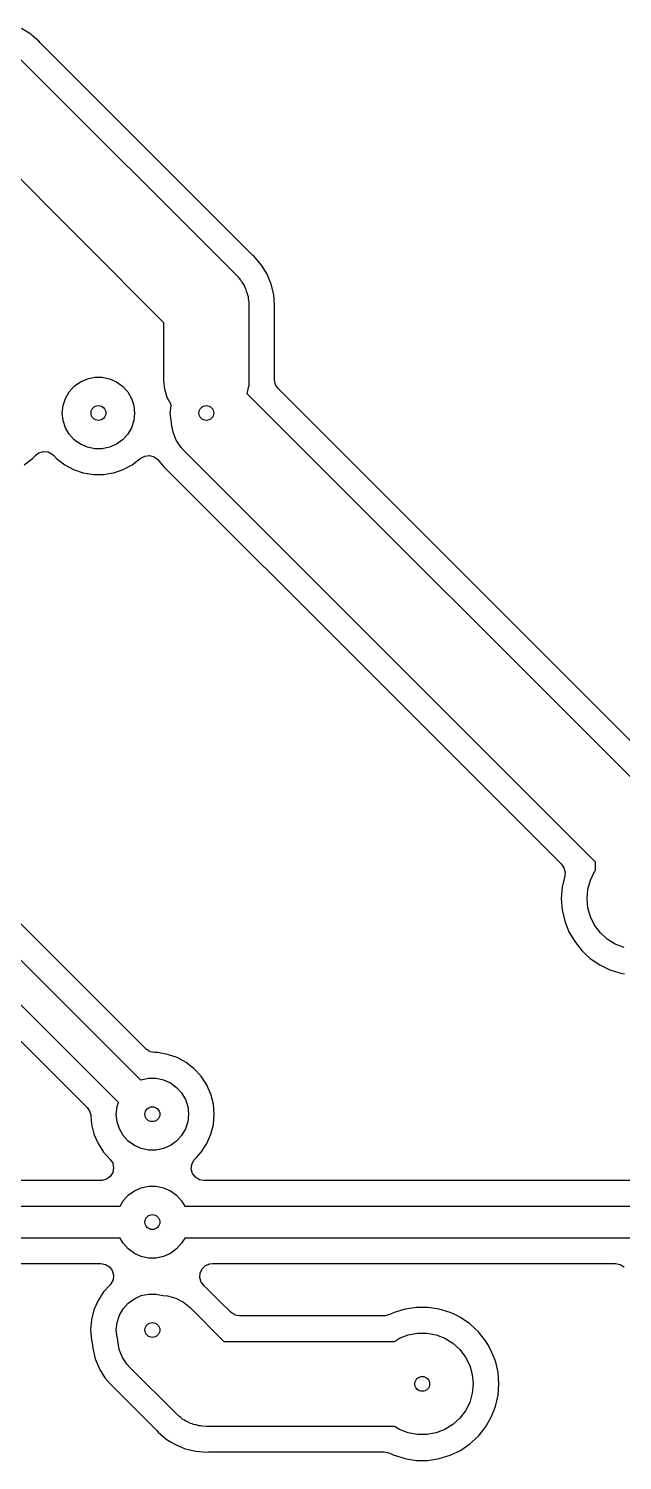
# Model space of a CAD drawing. Extents: x 0.79 to 9.84, y -6.5 to -0.79.
# Drawn here: x 7.623 to 8.173, y -2.958 to -1.631 of the extents above; entities that cross this region are included whole.
import ezdxf

# ---------------------------------------------------------------- set-up
doc = ezdxf.new("R2010")
doc.units = 0
doc.header["$MEASUREMENT"] = 0
doc.layers.add('BLACK', color=7, linetype='CONTINUOUS')

msp = doc.modelspace()

# ---------------------------------------------------------------- linework, layer by layer
at = {"layer": 'BLACK', "linetype": 'CONTINUOUS'}
for p, q in [((7.6246, -1.6363), (7.6161, -1.6311)), ((7.6259, -1.6374), (7.6246, -1.6363)), ((7.6246, -1.6363), (7.6246, -1.6363)), ((7.6321, -1.6427), (7.6259, -1.6374)), ((7.6334, -1.6442), (7.6321, -1.6427)), ((7.6321, -1.6427), (7.6321, -1.6427)), ((7.634, -1.6449), (7.6334, -1.6442)), ((7.8299, -1.8408), (7.634, -1.6449)), ((7.6152, -1.6596), (7.8152, -1.8596)), ((7.748, -1.9037), (7.5711, -1.7268)), ((7.8306, -1.8414), (7.8299, -1.8408)), ((7.8321, -1.8427), (7.8306, -1.8414)), ((7.8337, -1.8446), (7.8321, -1.8427)), ((7.8321, -1.8427), (7.8321, -1.8427)), ((7.8321, -1.8427), (7.8321, -1.8427)), ((7.8385, -1.8502), (7.8337, -1.8446)), ((7.8437, -1.8587), (7.8385, -1.8502)), ((7.8152, -1.8596), (7.8179, -1.8625)), ((7.8179, -1.8625), (7.8187, -1.8638)), ((7.8187, -1.8638), (7.8197, -1.8649)), ((7.8197, -1.8649), (7.8209, -1.8671)), ((7.8209, -1.8671), (7.8223, -1.8692)), ((7.8223, -1.8692), (7.8229, -1.8706)), ((7.8229, -1.8706), (7.8236, -1.8719)), ((7.8475, -1.8679), (7.8437, -1.8587)), ((7.8498, -1.8775), (7.8475, -1.8679)), ((7.8236, -1.8719), (7.8243, -1.8743)), ((7.8243, -1.8743), (7.8253, -1.8766)), ((7.8253, -1.8766), (7.8255, -1.878)), ((7.8255, -1.878), (7.826, -1.8795)), ((7.826, -1.8795), (7.8262, -1.882)), ((7.8262, -1.882), (7.8267, -1.8844)), ((7.8267, -1.8844), (7.8266, -1.8859)), ((7.8506, -1.8874), (7.8498, -1.8775)), ((7.8498, -1.8775), (7.8498, -1.8775)), ((7.8498, -1.8775), (7.8498, -1.8775)), ((7.8266, -1.8859), (7.8268, -1.8874)), ((7.8268, -1.8874), (7.8268, -1.9574)), ((7.8504, -1.8894), (7.8506, -1.8874)), ((7.8504, -1.8903), (7.8504, -1.8894)), ((7.8504, -1.9564), (7.8504, -1.8903)), ((7.8506, -1.8874), (7.8506, -1.8874)), ((7.748, -1.9574), (7.748, -1.9037)), ((7.6603, -1.9677), (7.665, -1.9625)), ((7.665, -1.9625), (7.6707, -1.9584)), ((7.6707, -1.9584), (7.6771, -1.9556)), ((7.6771, -1.9556), (7.6839, -1.9541)), ((7.6839, -1.9541), (7.6909, -1.9541)), ((7.6909, -1.9541), (7.6977, -1.9556)), ((7.6977, -1.9556), (7.7041, -1.9584)), ((7.7041, -1.9584), (7.7098, -1.9625)), ((7.7098, -1.9625), (7.7145, -1.9677)), ((7.7488, -1.9653), (7.748, -1.9574)), ((7.8266, -1.9614), (7.825, -1.9692)), ((7.8268, -1.9574), (7.8266, -1.9614)), ((7.8504, -1.957), (7.8504, -1.9564)), ((7.8514, -1.9612), (7.8504, -1.957)), ((7.8539, -1.9647), (7.8514, -1.9612)), ((7.6547, -1.9804), (7.6568, -1.9738)), ((7.6568, -1.9738), (7.6603, -1.9677)), ((7.7145, -1.9677), (7.718, -1.9738)), ((7.718, -1.9738), (7.7201, -1.9804)), ((7.7512, -1.9729), (7.7488, -1.9653)), ((7.7549, -1.9796), (7.7512, -1.9729)), ((7.825, -1.9692), (7.8249, -1.9693)), ((7.8249, -1.9693), (8.2152, -2.3596)), ((8.2299, -2.3408), (7.8539, -1.9647)), ((7.6539, -1.9874), (7.6547, -1.9804)), ((7.6547, -1.9944), (7.6539, -1.9874)), ((7.7201, -1.9804), (7.7209, -1.9874)), ((7.7209, -1.9874), (7.7201, -1.9944)), ((7.7539, -1.9874), (7.7547, -1.9804)), ((7.7547, -1.9944), (7.7539, -1.9874)), ((7.7547, -1.9804), (7.7549, -1.9796)), ((7.6568, -2.001), (7.6547, -1.9944)), ((7.6603, -2.0071), (7.6568, -2.001)), ((7.718, -2.001), (7.7145, -2.0071)), ((7.7201, -1.9944), (7.718, -2.001)), ((7.7552, -1.996), (7.7547, -1.9944)), ((7.7552, -1.9974), (7.7552, -1.996)), ((7.7566, -2.0052), (7.7552, -1.9974)), ((7.665, -2.0123), (7.6603, -2.0071)), ((7.6707, -2.0164), (7.665, -2.0123)), ((7.6771, -2.0192), (7.6707, -2.0164)), ((7.7041, -2.0164), (7.6977, -2.0192)), ((7.7098, -2.0123), (7.7041, -2.0164)), ((7.7145, -2.0071), (7.7098, -2.0123)), ((7.7595, -2.0126), (7.7566, -2.0052)), ((7.7639, -2.0193), (7.7595, -2.0126)), ((7.6187, -2.0354), (7.6262, -2.0296)), ((7.6262, -2.0296), (7.6283, -2.0273)), ((7.6283, -2.0273), (7.6287, -2.0268)), ((7.6287, -2.0268), (7.6322, -2.0242)), ((7.6322, -2.0242), (7.6364, -2.0231)), ((7.6364, -2.0231), (7.6407, -2.0235)), ((7.6407, -2.0235), (7.6445, -2.0254)), ((7.6445, -2.0254), (7.6461, -2.0268)), ((7.6461, -2.0268), (7.6486, -2.0296)), ((7.6486, -2.0296), (7.6486, -2.0296)), ((7.6486, -2.0296), (7.6486, -2.0296)), ((7.6486, -2.0296), (7.6561, -2.0354)), ((7.6839, -2.0207), (7.6771, -2.0192)), ((7.6909, -2.0207), (7.6839, -2.0207)), ((7.6977, -2.0192), (7.6909, -2.0207)), ((7.7187, -2.0354), (7.7262, -2.0296)), ((7.7262, -2.0296), (7.7266, -2.0293)), ((7.7262, -2.0296), (7.7262, -2.0296)), ((7.7266, -2.0293), (7.7304, -2.0273)), ((7.7304, -2.0273), (7.7347, -2.0268)), ((7.7347, -2.0268), (7.7389, -2.0279)), ((7.7389, -2.0279), (7.7424, -2.0305)), ((7.7424, -2.0305), (7.7431, -2.0313)), ((7.7666, -2.0223), (7.7639, -2.0193)), ((8.148, -2.4037), (7.7666, -2.0223)), ((7.6561, -2.0354), (7.6561, -2.0354)), ((7.6561, -2.0354), (7.6561, -2.0354)), ((7.6561, -2.0354), (7.6644, -2.0399)), ((7.6644, -2.0399), (7.6733, -2.043)), ((7.6733, -2.043), (7.6827, -2.0445)), ((7.6921, -2.0445), (7.6991, -2.0433)), ((7.6991, -2.0433), (7.7015, -2.043)), ((7.7015, -2.043), (7.7104, -2.0399)), ((7.7104, -2.0399), (7.7187, -2.0354)), ((7.7431, -2.0313), (7.7481, -2.0372)), ((7.7481, -2.0372), (7.7481, -2.0372)), ((7.7481, -2.0372), (7.9345, -2.2237)), ((7.6827, -2.0445), (7.6827, -2.0445)), ((7.6827, -2.0445), (7.6921, -2.0445)), ((7.9345, -2.2237), (8.1163, -2.4054)), ((7.7312, -2.5768), (7.415, -2.2607)), ((7.3978, -2.277), (7.7266, -2.6058)), ((7.7059, -2.6267), (7.3813, -2.3022)), ((7.3749, -2.3293), (7.6768, -2.6311)), ((8.1163, -2.4054), (8.1188, -2.409)), ((8.1188, -2.409), (8.1198, -2.4132)), ((8.1198, -2.4132), (8.1195, -2.4164)), ((8.1433, -2.4203), (8.1472, -2.4125)), ((8.1472, -2.4125), (8.148, -2.4115)), ((8.148, -2.4115), (8.148, -2.4037)), ((8.1171, -2.4268), (8.1163, -2.4374)), ((8.1195, -2.4164), (8.1171, -2.4268)), ((8.1402, -2.4374), (8.141, -2.4287)), ((8.141, -2.4287), (8.1433, -2.4203)), ((8.1163, -2.4374), (8.1171, -2.448)), ((8.141, -2.4461), (8.1402, -2.4374)), ((8.1171, -2.448), (8.1195, -2.4584)), ((8.1433, -2.4545), (8.141, -2.4461)), ((8.1472, -2.4623), (8.1433, -2.4545)), ((8.1195, -2.4584), (8.1234, -2.4682)), ((8.1234, -2.4682), (8.1234, -2.4682)), ((8.1234, -2.4682), (8.1287, -2.4774)), ((8.1525, -2.4692), (8.1472, -2.4623)), ((8.1287, -2.4774), (8.1353, -2.4858)), ((8.1589, -2.4751), (8.1525, -2.4692)), ((8.1663, -2.4797), (8.1589, -2.4751)), ((8.1745, -2.4828), (8.1663, -2.4797)), ((8.1353, -2.4858), (8.1382, -2.4884)), ((8.1382, -2.4884), (8.1431, -2.493)), ((8.1431, -2.493), (8.1449, -2.4942)), ((8.1449, -2.4942), (8.1519, -2.499)), ((8.1519, -2.499), (8.1519, -2.499)), ((8.1519, -2.499), (8.1519, -2.499)), ((8.1519, -2.499), (8.1614, -2.5036)), ((8.1614, -2.5036), (8.1614, -2.5036)), ((8.1614, -2.5036), (8.1614, -2.5036)), ((8.1614, -2.5036), (8.1692, -2.506)), ((8.1692, -2.506), (8.1716, -2.5067)), ((8.1716, -2.5067), (8.1716, -2.5067)), ((8.1716, -2.5067), (8.1716, -2.5067)), ((8.1716, -2.5067), (8.175, -2.5072)), ((7.7316, -2.5772), (7.7312, -2.5768)), ((7.7352, -2.5795), (7.7316, -2.5772)), ((7.7395, -2.5803), (7.7352, -2.5795)), ((7.7421, -2.5803), (7.7395, -2.5803)), ((7.7515, -2.5819), (7.7421, -2.5803)), ((7.7421, -2.5803), (7.7421, -2.5803)), ((7.7604, -2.5849), (7.7515, -2.5819)), ((7.7687, -2.5894), (7.7604, -2.5849)), ((7.7762, -2.5952), (7.7687, -2.5894)), ((7.7687, -2.5894), (7.7687, -2.5894)), ((7.7826, -2.6022), (7.7762, -2.5952)), ((7.7762, -2.5952), (7.7762, -2.5952)), ((7.7266, -2.6058), (7.7271, -2.6056)), ((7.7271, -2.6056), (7.7339, -2.6041)), ((7.7339, -2.6041), (7.7409, -2.6041)), ((7.7409, -2.6041), (7.7477, -2.6056)), ((7.7477, -2.6056), (7.7541, -2.6084)), ((7.7541, -2.6084), (7.7598, -2.6125)), ((7.7598, -2.6125), (7.7645, -2.6177)), ((7.7835, -2.6036), (7.7826, -2.6022)), ((7.7826, -2.6022), (7.7826, -2.6022)), ((7.7878, -2.6101), (7.7835, -2.6036)), ((7.7892, -2.6134), (7.7878, -2.6101)), ((7.7878, -2.6101), (7.7878, -2.6101)), ((7.7878, -2.6101), (7.7878, -2.6101)), ((7.7916, -2.6188), (7.7892, -2.6134)), ((7.7047, -2.6304), (7.7059, -2.6267)), ((7.7645, -2.6177), (7.768, -2.6238)), ((7.768, -2.6238), (7.7701, -2.6304)), ((7.7939, -2.628), (7.7916, -2.6188)), ((7.6768, -2.6311), (7.6792, -2.6347)), ((7.6792, -2.6347), (7.6802, -2.6384)), ((7.6802, -2.6384), (7.6809, -2.6468)), ((7.7039, -2.6374), (7.7047, -2.6304)), ((7.7047, -2.6444), (7.7039, -2.6374)), ((7.7701, -2.6304), (7.7709, -2.6374)), ((7.7709, -2.6374), (7.7701, -2.6444)), ((7.7947, -2.6374), (7.7939, -2.628)), ((7.7939, -2.6468), (7.7947, -2.6374)), ((7.6809, -2.6468), (7.6809, -2.6468)), ((7.6809, -2.6468), (7.6822, -2.6519)), ((7.6822, -2.6519), (7.6831, -2.6557)), ((7.7068, -2.651), (7.7047, -2.6444)), ((7.7103, -2.6571), (7.7068, -2.651)), ((7.768, -2.651), (7.7645, -2.6571)), ((7.7701, -2.6444), (7.768, -2.651)), ((7.7916, -2.656), (7.7939, -2.6468)), ((7.6831, -2.6557), (7.6832, -2.656)), ((7.6832, -2.656), (7.687, -2.6647)), ((7.687, -2.6647), (7.6922, -2.6726)), ((7.715, -2.6623), (7.7103, -2.6571)), ((7.7207, -2.6664), (7.715, -2.6623)), ((7.7271, -2.6692), (7.7207, -2.6664)), ((7.7541, -2.6664), (7.7477, -2.6692)), ((7.7598, -2.6623), (7.7541, -2.6664)), ((7.7645, -2.6571), (7.7598, -2.6623)), ((7.7826, -2.6726), (7.7878, -2.6647)), ((7.7878, -2.6647), (7.7916, -2.656)), ((7.6922, -2.6726), (7.6922, -2.6726)), ((7.6922, -2.6726), (7.6983, -2.6793)), ((7.6983, -2.6793), (7.7006, -2.6829)), ((7.7339, -2.6707), (7.7271, -2.6692)), ((7.7409, -2.6707), (7.7339, -2.6707)), ((7.7477, -2.6692), (7.7409, -2.6707)), ((7.7738, -2.684), (7.7758, -2.6801)), ((7.7758, -2.6801), (7.7765, -2.6793)), ((7.7765, -2.6793), (7.7782, -2.6774)), ((7.7782, -2.6774), (7.7826, -2.6726)), ((7.7006, -2.6914), (7.6984, -2.6951)), ((7.7006, -2.6829), (7.7014, -2.6872)), ((7.7014, -2.6872), (7.7006, -2.6914)), ((7.7734, -2.6883), (7.7738, -2.684)), ((7.7746, -2.6925), (7.7734, -2.6883)), ((7.7772, -2.6959), (7.7746, -2.6925)), ((7.6896, -2.699), (7.438, -2.699)), ((7.6908, -2.6989), (7.6896, -2.699)), ((7.6949, -2.6977), (7.6908, -2.6989)), ((7.6984, -2.6951), (7.6949, -2.6977)), ((7.7207, -2.7084), (7.7271, -2.7056)), ((7.7271, -2.7056), (7.7339, -2.7041)), ((7.7339, -2.7041), (7.7409, -2.7041)), ((7.7409, -2.7041), (7.7477, -2.7056)), ((7.7477, -2.7056), (7.7541, -2.7084)), ((7.7809, -2.6982), (7.7772, -2.6959)), ((7.7852, -2.699), (7.7809, -2.6982)), ((8.1842, -2.699), (7.7852, -2.699)), ((7.7075, -2.7226), (7.7103, -2.7177)), ((7.7103, -2.7177), (7.715, -2.7125)), ((7.715, -2.7125), (7.7207, -2.7084)), ((7.7541, -2.7084), (7.7598, -2.7125)), ((7.7598, -2.7125), (7.7645, -2.7177)), ((7.7645, -2.7177), (7.7673, -2.7226)), ((7.4374, -2.7226), (7.7075, -2.7226)), ((7.7673, -2.7226), (8.1874, -2.7226)), ((7.7075, -2.7522), (7.4435, -2.7522)), ((7.7103, -2.7571), (7.7075, -2.7522)), ((7.715, -2.7623), (7.7103, -2.7571)), ((7.7645, -2.7571), (7.7598, -2.7623)), ((7.7673, -2.7522), (7.7645, -2.7571)), ((8.1813, -2.7522), (7.7673, -2.7522)), ((7.7207, -2.7664), (7.715, -2.7623)), ((7.7271, -2.7692), (7.7207, -2.7664)), ((7.7339, -2.7707), (7.7271, -2.7692)), ((7.7409, -2.7707), (7.7339, -2.7707)), ((7.7477, -2.7692), (7.7409, -2.7707)), ((7.7541, -2.7664), (7.7477, -2.7692)), ((7.7598, -2.7623), (7.7541, -2.7664)), ((7.4582, -2.7758), (7.6896, -2.7758)), ((7.6896, -2.7758), (7.6939, -2.7766)), ((7.6939, -2.7766), (7.6976, -2.7789)), ((7.6976, -2.7789), (7.7002, -2.7823)), ((7.7002, -2.7823), (7.7014, -2.7865)), ((7.7014, -2.7865), (7.701, -2.7908)), ((7.7813, -2.789), (7.7816, -2.7847)), ((7.7816, -2.7847), (7.7834, -2.7808)), ((7.7834, -2.7808), (7.7865, -2.7778)), ((7.7865, -2.7778), (7.7905, -2.7761)), ((7.7905, -2.7761), (7.793, -2.7758)), ((7.793, -2.7758), (8.1666, -2.7758)), ((8.1666, -2.7758), (8.1709, -2.7766)), ((8.1709, -2.7766), (8.1745, -2.7789)), ((7.6983, -2.7956), (7.6922, -2.8022)), ((7.699, -2.7947), (7.6983, -2.7956)), ((7.701, -2.7908), (7.699, -2.7947)), ((7.7826, -2.7932), (7.7813, -2.789)), ((7.7854, -2.7965), (7.7826, -2.7932)), ((7.7873, -2.7982), (7.7854, -2.7965)), ((7.8, -2.8109), (7.7873, -2.7982)), ((7.7873, -2.7982), (7.7873, -2.7982)), ((7.687, -2.8101), (7.6832, -2.8188)), ((7.6922, -2.8022), (7.687, -2.8101)), ((7.6922, -2.8022), (7.6922, -2.8022)), ((7.7103, -2.8177), (7.715, -2.8125)), ((7.715, -2.8125), (7.7207, -2.8084)), ((7.7207, -2.8084), (7.7271, -2.8056)), ((7.7271, -2.8056), (7.7339, -2.8041)), ((7.7339, -2.8041), (7.7409, -2.8041)), ((7.7409, -2.8041), (7.7472, -2.8055)), ((7.7472, -2.8055), (7.7515, -2.8058)), ((7.7515, -2.8058), (7.7591, -2.808)), ((7.7591, -2.808), (7.7662, -2.8117)), ((7.7662, -2.8117), (7.7724, -2.8167)), ((7.8101, -2.8209), (7.8, -2.8109)), ((7.6832, -2.8188), (7.6809, -2.828)), ((7.7047, -2.8304), (7.7068, -2.8238)), ((7.7068, -2.8238), (7.7103, -2.8177)), ((7.7724, -2.8167), (7.8037, -2.848)), ((7.8104, -2.8213), (7.8101, -2.8209)), ((7.8141, -2.8236), (7.8104, -2.8213)), ((7.8184, -2.8244), (7.8141, -2.8236)), ((7.9522, -2.8244), (7.8184, -2.8244)), ((7.9531, -2.8244), (7.9522, -2.8244)), ((7.9573, -2.8232), (7.9531, -2.8244)), ((7.9614, -2.8212), (7.9573, -2.8232)), ((7.9716, -2.8181), (7.9614, -2.8212)), ((7.9614, -2.8212), (7.9614, -2.8212)), ((7.9821, -2.8165), (7.9716, -2.8181)), ((7.9716, -2.8181), (7.9716, -2.8181)), ((7.9927, -2.8165), (7.9821, -2.8165)), ((7.9821, -2.8165), (7.9821, -2.8165)), ((8.0032, -2.8181), (7.9927, -2.8165)), ((7.9927, -2.8165), (7.9927, -2.8165)), ((8.0134, -2.8212), (8.0032, -2.8181)), ((8.0032, -2.8181), (8.0032, -2.8181)), ((8.0175, -2.8232), (8.0134, -2.8212)), ((8.0134, -2.8212), (8.0134, -2.8212)), ((8.0134, -2.8212), (8.0134, -2.8212)), ((8.0134, -2.8212), (8.0134, -2.8212)), ((8.0229, -2.8258), (8.0175, -2.8232)), ((8.0317, -2.8318), (8.0229, -2.8258)), ((7.6809, -2.828), (7.6801, -2.8374)), ((7.6801, -2.8374), (7.6809, -2.8468)), ((7.6809, -2.828), (7.6809, -2.828)), ((7.7039, -2.8374), (7.7047, -2.8304)), ((7.7047, -2.8444), (7.7039, -2.8374)), ((8.0319, -2.832), (8.0317, -2.8318)), ((8.0317, -2.8318), (8.0317, -2.8318)), ((8.0395, -2.8391), (8.0319, -2.832)), ((8.0461, -2.8474), (8.0395, -2.8391)), ((7.6809, -2.8468), (7.6809, -2.8468)), ((7.6809, -2.8468), (7.6816, -2.8495)), ((7.6816, -2.8495), (7.6819, -2.8515)), ((7.6819, -2.8515), (7.6821, -2.8544)), ((7.7053, -2.8464), (7.7047, -2.8444)), ((7.7053, -2.8475), (7.7053, -2.8464)), ((7.7067, -2.8554), (7.7053, -2.8475)), ((7.8037, -2.848), (7.9616, -2.848)), ((7.9616, -2.848), (7.9663, -2.8451)), ((7.9663, -2.8451), (7.9745, -2.842)), ((7.9745, -2.842), (7.983, -2.8404)), ((7.983, -2.8404), (7.9918, -2.8404)), ((7.9918, -2.8404), (8.0003, -2.842)), ((8.0003, -2.842), (8.0085, -2.8451)), ((8.0085, -2.8451), (8.0159, -2.8497)), ((8.0159, -2.8497), (8.0223, -2.8556)), ((8.0482, -2.8509), (8.0461, -2.8474)), ((8.0461, -2.8474), (8.0461, -2.8474)), ((8.0461, -2.8474), (8.0461, -2.8474)), ((8.0514, -2.8566), (8.0482, -2.8509)), ((7.6821, -2.8544), (7.6821, -2.8544)), ((7.6821, -2.8544), (7.6821, -2.8544)), ((7.6821, -2.8544), (7.6821, -2.8544)), ((7.6821, -2.8544), (7.6838, -2.8614)), ((7.6838, -2.8614), (7.6844, -2.8641)), ((7.6844, -2.8641), (7.6854, -2.8664)), ((7.6854, -2.8664), (7.6881, -2.8729)), ((7.7096, -2.8628), (7.7067, -2.8554)), ((7.714, -2.8694), (7.7096, -2.8628)), ((8.0223, -2.8556), (8.0276, -2.8625)), ((8.0276, -2.8625), (8.0315, -2.8703)), ((8.053, -2.8605), (8.0514, -2.8566)), ((8.0514, -2.8566), (8.0514, -2.8566)), ((8.0549, -2.8653), (8.053, -2.8605)), ((8.0553, -2.8664), (8.0549, -2.8653)), ((8.0558, -2.8686), (8.0553, -2.8664)), ((7.6881, -2.8729), (7.6882, -2.8732)), ((7.6882, -2.8732), (7.6882, -2.8732)), ((7.6882, -2.8732), (7.6934, -2.8817)), ((7.7167, -2.8724), (7.714, -2.8694)), ((7.7596, -2.9152), (7.7167, -2.8724)), ((8.0315, -2.8703), (8.0338, -2.8787)), ((8.0338, -2.8787), (8.0346, -2.8874)), ((8.0577, -2.8768), (8.0558, -2.8686)), ((8.0585, -2.8874), (8.0577, -2.8768)), ((7.6934, -2.8817), (7.6934, -2.8817)), ((7.6934, -2.8817), (7.6982, -2.8873)), ((7.6982, -2.8873), (7.6982, -2.8873)), ((7.6982, -2.8873), (7.7408, -2.9299)), ((8.0346, -2.8874), (8.0338, -2.8961)), ((8.0577, -2.898), (8.0585, -2.8874)), ((8.0315, -2.9045), (8.0276, -2.9123)), ((8.0338, -2.8961), (8.0315, -2.9045)), ((8.0553, -2.9084), (8.0577, -2.898)), ((7.7607, -2.9162), (7.7596, -2.9152)), ((7.7618, -2.9173), (7.7607, -2.9162)), ((7.7638, -2.9187), (7.7618, -2.9173)), ((7.7657, -2.9203), (7.7638, -2.9187)), ((8.0223, -2.9192), (8.0159, -2.9251)), ((8.0276, -2.9123), (8.0223, -2.9192)), ((8.0461, -2.9274), (8.0514, -2.9182)), ((8.0514, -2.9182), (8.0553, -2.9084)), ((7.7408, -2.9299), (7.7414, -2.9306)), ((7.7414, -2.9306), (7.7427, -2.9321)), ((7.7427, -2.9321), (7.7427, -2.9321)), ((7.7427, -2.9321), (7.7502, -2.9385)), ((7.7671, -2.921), (7.7657, -2.9203)), ((7.7683, -2.9218), (7.7671, -2.921)), ((7.7706, -2.9228), (7.7683, -2.9218)), ((7.7728, -2.924), (7.7706, -2.9228)), ((7.7742, -2.9244), (7.7728, -2.924)), ((7.7756, -2.925), (7.7742, -2.9244)), ((7.7781, -2.9255), (7.7756, -2.925)), ((7.7805, -2.9262), (7.7781, -2.9255)), ((7.782, -2.9263), (7.7805, -2.9262)), ((7.7834, -2.9266), (7.782, -2.9263)), ((7.7874, -2.9268), (7.7834, -2.9266)), ((7.9616, -2.9268), (7.7874, -2.9268)), ((7.9663, -2.9297), (7.9616, -2.9268)), ((7.9745, -2.9328), (7.9663, -2.9297)), ((7.983, -2.9344), (7.9745, -2.9328)), ((8.0003, -2.9328), (7.9918, -2.9344)), ((8.0085, -2.9297), (8.0003, -2.9328)), ((8.0159, -2.9251), (8.0085, -2.9297)), ((8.0405, -2.9345), (8.0459, -2.9277)), ((8.0459, -2.9277), (8.0461, -2.9274)), ((7.7502, -2.9385), (7.7502, -2.9385)), ((7.7502, -2.9385), (7.7502, -2.9385)), ((7.7502, -2.9385), (7.7548, -2.9413)), ((7.7548, -2.9413), (7.7548, -2.9413)), ((7.7548, -2.9413), (7.7582, -2.9434)), ((7.7582, -2.9434), (7.7587, -2.9437)), ((7.7587, -2.9437), (7.7679, -2.9475)), ((7.9918, -2.9344), (7.983, -2.9344)), ((8.0229, -2.949), (8.0317, -2.943)), ((8.0317, -2.943), (8.0395, -2.9358)), ((8.0395, -2.9358), (8.0405, -2.9345)), ((7.7679, -2.9475), (7.7775, -2.9498)), ((7.7775, -2.9498), (7.7775, -2.9498)), ((7.7775, -2.9498), (7.7775, -2.9498)), ((7.7775, -2.9498), (7.7874, -2.9506)), ((7.7874, -2.9506), (7.7894, -2.9504)), ((7.7874, -2.9506), (7.7874, -2.9506)), ((7.7874, -2.9506), (7.7874, -2.9506)), ((7.7894, -2.9504), (7.7903, -2.9504)), ((7.7903, -2.9504), (7.9522, -2.9504)), ((7.9522, -2.9504), (7.9564, -2.9512)), ((7.9564, -2.9512), (7.9573, -2.9516)), ((7.9573, -2.9516), (7.9604, -2.9531)), ((7.9604, -2.9531), (7.9614, -2.9536)), ((7.9614, -2.9536), (7.9715, -2.9567)), ((7.9715, -2.9567), (7.9716, -2.9567)), ((7.9716, -2.9567), (7.9716, -2.9567)), ((7.9716, -2.9567), (7.9716, -2.9567)), ((7.9716, -2.9567), (7.9728, -2.9569)), ((7.9728, -2.9569), (7.9821, -2.9583)), ((7.9821, -2.9583), (7.9821, -2.9583)), ((7.9821, -2.9583), (7.9821, -2.9583)), ((7.9821, -2.9583), (7.9927, -2.9583)), ((7.9927, -2.9583), (8.0032, -2.9567)), ((7.9927, -2.9583), (7.9927, -2.9583)), ((8.0032, -2.9567), (8.0134, -2.9536)), ((8.0134, -2.9536), (8.0229, -2.949))]:
    msp.add_line(p, q, dxfattribs=at)
at = {"layer": 'BLACK'}
for centre in [(7.6874, -1.9874), (7.7874, -1.9874), (7.7374, -2.6374), (7.7374, -2.7374), (7.7374, -2.8374), (7.9874, -2.8874)]:
    msp.add_circle(centre, 0.00689, dxfattribs=at)

doc.saveas('drawing.dxf')
